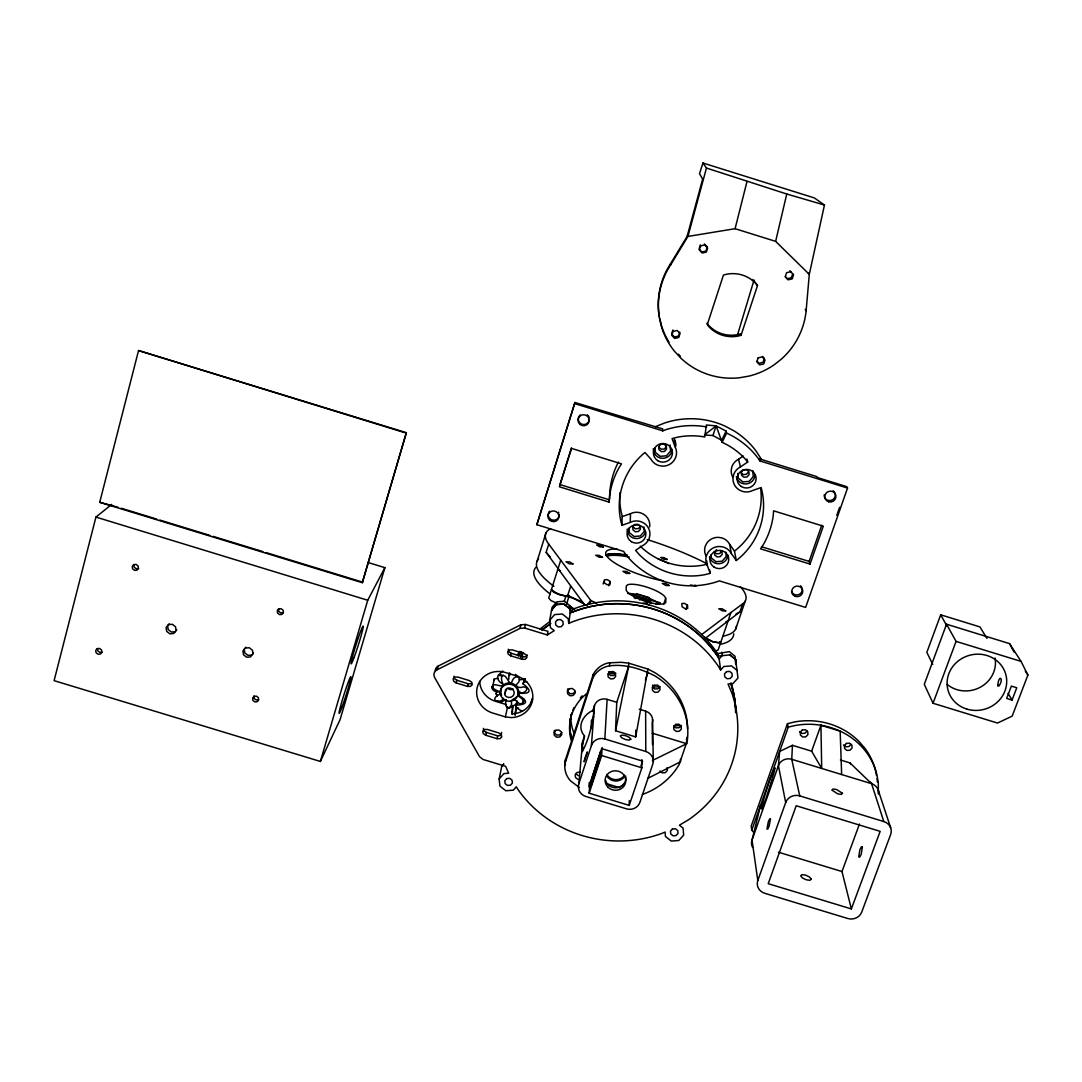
<?xml version="1.0" encoding="UTF-8"?>
<svg xmlns="http://www.w3.org/2000/svg" width="1082" height="1082" viewBox="0 0 1082 1082"><rect width="100%" height="100%" fill="white"/><g stroke="black" fill="none" stroke-linecap="round" stroke-linejoin="round"><path stroke-width="1.5" d="M589.906 783.138L589.149 793.214L629.21 805.4L641.869 767.801L641.883 759.659M579.357 787.52L570.539 780.879A22.992 21.64 6.6 0 1 565.007 763.5L565.426 759.821L593.301 674.329A23.114 21.992 5.1 0 1 608.355 662.887L621.149 662.292L628.696 663.171L628.628 666.377L616.754 702.313L615.55 730.756L635.689 736.896L635.756 730.147M629.21 805.4L629.305 800.545M675.871 446.027A13.349 13.065 -3.9 0 0 674.397 439.414L675.033 446.69A13.62 13.322 -3.6 0 1 675.898 456.861L674.384 459.999A13.62 13.322 -3.6 0 1 662.279 466.126L658.789 465.531A13.62 13.322 -3.6 0 1 650.837 458.984L644.913 452.506A72.183 70.073 -4.7 0 0 621.677 524.31L622.015 525.284L630.251 522.39L630.495 513.693A13.214 12.808 1.9 0 1 640.585 512.854L643.709 514.288A13.214 12.808 1.9 0 1 649.795 525.676L649.579 526.92M492.689 688.314C491.039 680.375 501.331 688.734 503.441 684.514C501.561 682.918 499.681 673.247 504.956 676.101C507.837 678.198 510.19 687.692 512.746 679.78C515.194 674.83 521.673 676.602 518.657 682.269C512.99 686.488 519.522 688.639 523.336 686.867C531.478 687.733 523.35 694.969 519.022 692.561C514.924 697.227 524.77 697.254 523.079 702.678C518.346 707.249 515.979 696.781 511.813 700.04M622.015 525.284L622.096 515.587A70.763 68.761 -4.9 0 1 619.891 492.81M841.647 774.55L840.173 731.134L820.94 725.251L821.698 768.45L811.635 751.192L792.457 745.322L791.74 759.293L799.733 795.892L883.805 821.536A11.104 10.293 -7.1 0 1 890.648 834.547L861.732 912.072A10.982 10.09 -4.6 0 1 847.788 918.51L764.758 893.299A10.969 10.144 -1.6 0 1 757.806 880.518L752.031 840.065L760.578 805.306M639.205 709.17L645.629 711.131L645.792 751.476A10.725 10.103 3.4 0 1 652.771 764.203L639.854 802.438A10.671 9.995 4.3 0 1 626.492 808.836L585.835 796.474A10.671 10.022 6.5 0 1 578.802 783.855L591.421 745.498A10.725 10.117 5.8 0 1 604.838 738.979L607.124 699.364L616.754 702.313M609.545 665.836L609.721 662.63M609.193 502.156L609.491 497.003A82.489 80.082 -4.7 0 1 618.715 468.276L621.487 463.84L571.526 448.394L559.448 486.819L609.193 502.156L609.369 499.816L559.921 484.56L571.418 447.934M589.149 793.214L601.619 755.534L602.106 747.54M610.14 581.521L609.95 584.551L607.029 584.699L604.256 582.806L604.486 579.776L607.394 579.654L610.14 581.521L608.76 585.754M589.095 785.37L589.338 782.218M591.421 745.498L594.491 705.545A10.076 9.562 5.6 0 1 607.124 699.364M565.007 763.5L593.031 677.589L593.301 674.329M702.935 163.003L706.451 168.048L687.936 236.431L670.583 265.009A74.401 73.251 -33.1 0 0 659.452 318.203L661.602 327.129A74.401 73.251 -33.1 0 0 674.451 351.217L680.632 357.939A74.401 73.251 -33.1 0 0 739.655 377.74L748.771 376.144A74.401 73.251 -33.1 0 0 774.049 364.877L781.353 359.143A74.401 73.251 -33.1 0 0 806.144 310.669L809.295 274.341L824.457 205.025L814.394 197.938L702.935 163.003L699.513 173.702L702.664 179.057L686.881 237.283M878.395 794.026L878.3 782.435L876.799 774.266A70.533 65.894 -4.8 0 0 865.938 751.719C848.383 728.416 815.923 718.921 788.237 727.212L751.76 830.192L754.113 832.856M578.802 783.855L582.616 741.806L584.523 735.976C576.07 726.32 583.685 714.161 593.531 710.157L593.95 710.603C592.395 724.669 588.892 739.195 582.305 751.679L582.387 745.863L584.523 735.976M515.154 715.297L515.641 711.05M406.345 432.678L362.321 582.698L99.72 502.305L138.537 350.554L406.345 432.678L362.321 582.698M515.127 714.539L515.857 708.886L518.481 707.98M552.32 610.275L552.023 607.381L556.811 601.835L564.331 601.227L570.16 605.906L572.54 609.382L572.162 612.236L569.768 608.747L563.911 604.027L556.351 604.649L551.536 610.221L549.697 620.27L550.44 627.668L554.214 630.698L547.33 634.972L524.635 628.02L520.023 628.385L437.006 669.812A6.019 5.708 16.5 0 0 434.653 677.535L479.515 756.656L483.045 759.456L505.605 766.313L508.675 773.224L503.914 773.589L499.14 779.013L499.911 786.114L505.781 790.739L513.301 790.185L516.29 786.79L517.859 789.36A120.034 113.556 4.8 0 0 662.292 833.262L665.065 832.044L665.457 836.467L671.246 841.052L678.779 840.511L683.675 835.142L683.067 828.095L679.401 825.187L688.341 819.886A120.034 113.556 4.8 0 0 731.987 693.467L728.051 683.986L732.933 683.608L737.978 678.008L735.625 659.574L729.863 654.88L717.582 656.165A117.803 111.608 4.7 0 0 572.757 611.952M737.397 670.664L731.513 665.89L723.79 666.498L720.626 670.015L719.097 667.364A120.034 113.556 4.8 0 0 571.567 622.15L568.74 623.435L570.133 613.21L569.687 608.639L563.817 603.918L556.256 604.527L551.441 610.099M569.768 608.747L570.16 605.906M547.33 634.972L547.952 631.347L525.406 624.449L520.821 624.814L438.332 665.985A5.978 5.667 16.5 0 0 435.248 670.786M521.903 711.226L515.857 707.33L517.115 701.014M492.445 688.558L494.149 679.144L497.95 678.171M635.689 736.896L647.942 669.068L628.696 663.171M706.722 426.93A82.489 80.082 -4.7 0 0 665.416 429.838L662.806 430.866L662.698 428.905L574.934 402.504L536.834 524.702L623.638 551.414L625.139 553.659A82.489 80.082 -4.7 0 0 716.703 581.832L719.273 580.845L805.63 607.421L847.531 488.05L759.889 460.918L758.387 458.619A82.489 80.082 -4.7 0 0 726.577 433.084L726.117 431.096L716.122 425.875L706.37 424.983L704.774 436.966A72.183 70.073 -4.7 0 0 677.508 437.196L672.071 438.602L675.033 446.69M515.857 707.33L516.939 701.758M686.461 740.102L687.043 737.18M642.383 794.445A70.398 66.557 4.8 0 0 679.198 764.419L687.286 740.764A70.398 66.557 4.8 0 0 654.691 675.79C640.544 668.595 624.165 663.455 608.165 666.093A23.236 22.1 5.1 0 0 593.031 677.589M615.55 730.756L628.628 666.377M499.14 779.013L501.778 766.137L503.657 764M522.146 659.317L525.135 659.29L526.92 657.558L526.447 655.151L523.999 653.46L512.449 649.93L509.46 649.944L507.674 651.675L508.161 654.096L510.609 655.787L522.146 659.317L522.674 656.801L525.649 656.774L527.421 655.056M536.834 524.702L574.934 402.504M522.2 656.625L523.079 652.446M520.51 657.599L521.686 652.027M500.98 735.571L501.656 732.419M505.402 716.906L492.608 713.011A22.384 21.234 12.5 0 1 477.568 686.218A22.384 21.234 12.5 0 1 505.348 672.49L518.224 676.412L523.201 678.982A22.424 21.275 11.7 0 1 529.084 684.825L530.505 687.165A22.424 21.275 11.7 0 1 521.659 714.932L519.144 716.068A22.424 21.275 11.7 0 1 510.961 717.569L505.402 716.906L507.634 706.56M524.635 628.02L525.406 624.449M565.845 431.583L566.021 430.798M497.044 738.681L500.006 738.654L501.764 736.977L501.291 734.597L498.856 732.947L487.427 729.457L484.466 729.484L482.707 731.175L483.194 733.542L485.615 735.205L497.044 738.681L497.666 735.855L501.155 735.314M520.023 628.385L520.821 624.814M504.564 694.13L506.822 688.517A4.977 4.72 11.9 0 1 513.558 690.559A4.977 4.72 11.9 0 1 511.543 696.943A4.977 4.72 11.9 0 1 504.807 694.887L505.619 689.423M510.609 655.787L511.177 653.285L508.743 651.607L508.27 649.2M808.349 273.219L809.295 274.341L775.632 241.367L786.763 194.016L706.451 168.048M485.615 735.205L486.291 732.379L483.87 730.729L483.397 728.375M497.287 696.321L496.029 693.684L497.017 691.06M517.074 701.515L516.155 704.166L508.946 708.372C504.672 708.007 505.619 701.934 505.957 699.554M659.357 316.85A73.982 72.846 -33.3 0 1 670.421 263.94L687.679 235.524L687.936 236.431L735.084 228.694L746.986 181.546M111.73 504.388L95.933 517.088L54.1 680.646L320.367 761.444L340.073 719.665L384.881 567.658L368.759 562.721M589.906 603.729L590.786 600.483L548.736 544.111A105.373 26.374 18.3 0 1 550.589 528.665M516.236 705.18C527.718 704.558 528.638 701.19 518.643 695.361L519.793 691.29M737.708 334.216L754.059 279.995M467.559 686.394L470.535 686.38L472.293 684.663L471.82 682.269L469.372 680.592L457.862 677.075L454.886 677.102L453.128 678.82L453.628 681.214L456.077 682.891L467.559 686.394L468.317 683.783L471.279 683.756M320.367 761.444L367.731 600.24L384.881 567.658M456.077 682.891L456.875 680.28L454.44 678.617L453.953 676.223M494.149 679.144L493.974 680.605M500.871 691.06C497.26 693.346 490.132 690.627 492.553 685.596M537.172 561.003L546.018 532.858M584.807 605.108L546.153 552.334L548.736 544.111M560.733 560.165L551.428 589.528C560.476 597.71 574.731 595.425 584.212 604.175M518.643 695.361L519.306 693.264C530.694 693.995 532.317 690.871 523.012 683.81L524.756 679.09M564.182 601.578L565.967 596.006L567.793 595.235L584.266 604.013M567.793 595.235L570.66 586.255M566.4 604.527L569.064 596.168M672.896 329.956L671.624 333.919L674.438 336.975L678.522 336.069L679.807 332.106M699.432 247.575L700.311 244.884M603.12 584.023L604.04 581.196M571.053 715.77L571.08 715.662A47.851 45.282 4.8 0 1 571.878 712.93M592.571 711.415L594.491 705.545M588.987 786.952L601.646 748.622L642.559 761.092L640.95 765.88M757.495 285.567L755.655 283.349A31.892 31.392 -33 0 0 726.495 274.26L723.452 275.071L707.263 324.695L709.251 327.062A31.892 31.392 -33 0 0 738.222 336.069L741.035 335.325L757.495 285.567L755.006 282.186A31.703 31.216 -33.3 0 0 752.125 279.508M716.122 425.875L704.423 434.964L712.93 435.505L716.122 425.875L722.127 442.335A72.183 70.073 -4.7 0 1 744.159 457.821L747.716 462.014L740.453 466.937A13.647 13.241 -11.8 0 0 733.637 474.714L732.987 478.122A13.647 13.241 -11.8 0 0 739.128 489.889L742.333 491.35A13.647 13.241 -11.8 0 0 752.72 490.484L761.092 487.549L761.403 488.523A72.183 70.073 -4.7 0 1 737.153 559.881L736.301 560.49L731.351 553.538A13.484 12.998 -5.3 0 0 723.506 547.1L720.03 546.505A13.484 12.998 -5.3 0 0 708.007 552.483L706.492 555.566A13.484 12.998 -5.3 0 0 707.303 565.467L710.198 573.338L704.842 574.691A72.183 70.073 -4.7 0 1 639.137 554.471L635.58 550.373L642.681 545.571A13.471 13.052 2.1 0 0 649.322 537.957L649.944 534.603A13.471 13.052 2.1 0 0 643.722 522.985L640.53 521.538A13.471 13.052 2.1 0 0 630.251 522.39M663.631 604.432L665.687 598.224L664.7 596.507A20.747 5.464 18.4 0 0 661.088 593.531L659.384 592.49A20.747 5.464 18.4 0 0 632.564 584.253L630.86 584.253A20.747 5.464 18.4 0 0 627.262 585.01L626.289 586.119L626.18 589.541A20.829 5.532 18.4 0 0 646.049 601.511A20.829 5.532 18.4 0 0 665.849 601.727L665.687 598.224M645.359 680.105L647.969 672.301M792.714 273.746L791.375 277.776L787.223 278.696L785.356 276.627M686.042 609.491L687.462 605.271L684.554 603.364L681.822 603.54L682.052 606.704L684.974 608.639L687.719 608.449L687.462 605.271M740.413 586.809A105.373 26.374 18.3 0 1 742.779 603.77L730.959 612.493L718.205 649.849L715.932 651.053L712.903 650.525M704.801 638.691L739.885 611.966L742.671 603.824M735.557 629.305L745.241 601.078M437.006 669.812L438.332 665.985M810.039 564.087L823.294 526.177L773.603 510.826L773.184 515.979A82.489 80.082 -4.7 0 1 763.419 544.476L760.578 548.845L810.039 564.087L809.12 561.409L821.738 525.27M836.792 515.343L839.578 507.377M876.447 775.429L875.541 770.492A70.154 65.583 -4.9 0 0 864.734 748.068L859.189 741.657A70.154 65.583 -4.9 0 0 794.729 721.924L787.453 723.696L751.178 826.161L751.76 830.192M757.806 880.518L785.681 802.546L778.418 765.65L779.649 751.435L792.457 745.322M811.635 751.192L821.008 725.035M851.358 908.921L880.166 831.355L796.19 805.752L768.22 883.683L851.358 908.921L841.985 871.537L859.473 824.024M986.96 638.421L979.9 626.897L940.691 614.819L926.828 652.392L932.752 664.389M946.534 624.206L924.285 684.365L933.036 703.259L997.509 723.047L1012.157 716.135L1027.9 675.06L1021.043 661.386L1009.547 643.628L946.534 624.206L956.069 641.383L1021.043 661.386M933.036 703.259L956.069 641.383M1012.049 700.095L1016.769 687.76L1011.372 686.11L1006.666 698.431L1012.049 700.095L1008.086 693.4M523.012 683.81L525.162 678.685M523.079 702.678L524.378 699.77M726.117 431.096L721.694 440.306L712.93 435.505M722.127 442.335L726.577 433.084M522.2 703.571L524.351 699.337M517.561 654.664L519.86 651.337M593.748 716.595L591.313 720.991L591.272 728.497M509.987 673.302L508.797 675.871L508.824 679.293M518.237 655.706L521.132 651.77M518.278 655.678L521.051 651.891M505.876 699.608L500.858 702.326M169.211 623.827L167.642 625.775L168.197 629.562L171.348 632.023L175.243 631.712M176.826 629.778L173.729 633.511L169.82 633.822L166.669 631.361L166.101 627.546L168.467 624.625L172.376 624.314L175.541 626.789L176.109 630.59M245.857 647.185L242.963 650.972L243.491 654.759L246.628 657.22L250.551 656.909L253.404 653.109M586.796 605.257L590.786 600.483L596.682 603.201M666.404 446.65L664.389 448.976L661.291 449.233L658.924 447.285M549.697 620.27L554.606 614.603L562.315 613.981L568.28 618.796L568.74 623.435M640.436 526.271L638.461 528.557L635.391 528.8L633.038 526.88M748.419 472.023L746.377 474.335L743.28 474.592L740.927 472.645M501.859 766.232L503.739 764.095M575.245 691.303L573.298 693.521L570.255 693.751L567.901 691.871L567.604 688.963M716.487 549.737L714.472 552.023L714.702 554.998L717.055 556.932L720.152 556.675L722.167 554.39L721.924 551.414L720.747 550.454M721.653 551.293L719.652 553.565L716.582 553.822L714.242 551.901M561.923 732.676L559.989 734.867L556.96 735.097L554.62 733.231L554.322 730.35M615.793 673.153L613.819 675.398L610.748 675.628L608.382 673.734M659.912 686.556L657.924 688.788L654.853 689.018L652.5 687.124M720.626 670.015L719.178 658.938L722.276 655.476M681.146 725.467L679.158 727.672L676.101 727.902L673.761 726.022M807.037 731.013L805.008 733.231L801.938 733.461L799.612 731.567M850.939 744.348L848.897 746.566L845.813 746.796L843.487 744.916M656.003 604.324L657.045 603.35L659.276 604.054M501.385 675.75L498.464 675.141L502.751 670.975M639.448 599.928L641.153 598.86A4.626 1.244 18.5 0 1 646.049 600.415A4.626 1.244 18.5 0 1 647.766 602.295M508.946 708.372L511.61 704.625L511.326 700.73M620.852 786.655L624.395 783.625M539.959 629.048L550.278 621.203M541.92 629.954L549.778 624.098M542.028 629.9L550.833 623.475M99.72 502.305L118.019 507.255M701.731 634.525L730.959 612.493M736.301 560.49L734.475 551.076L735.314 550.481A70.763 68.761 -4.9 0 0 760.7 488.956M732.636 476.81A13.376 12.998 -12.1 0 1 731.216 470.237L731.851 466.897A13.376 12.998 -12.1 0 1 738.533 459.255L743.28 456.036M635.026 597.737L636.162 597.846M519.117 679.794L525.176 679.307M643.181 603.161L646.062 602.972L648.957 604.933M735.909 614.076L739.885 611.966M717.907 656.733L717.596 653.609L729.309 651.635L735.057 656.287L735.625 663.469M647.563 778.485L680.537 761.742L680.402 759.28M725.86 621.934L728.105 620.825M652.405 760.497L686.691 743.699L686.543 741.305M572.54 609.382L573.135 609.098A117.181 111.067 4.7 0 1 717.19 653.082L717.515 653.65M570.133 613.21L572.905 611.925A117.816 111.622 4.7 0 1 717.664 656.328L719.178 658.938M655.476 426.646L664.97 422.873A80.879 78.594 -4.9 0 1 724.926 426.051L733.907 430.812A80.879 78.594 -4.9 0 1 756.115 451.099L761.552 459.485M622.42 516.533L630.495 513.693M634.038 597.778L637.825 597.778M707.574 564.02L703.638 565.02A70.763 68.761 -4.9 0 1 640.246 546.207M790.753 271.758L786.587 272.691L785.234 276.735L788.048 279.846L792.213 278.913L793.579 274.869L789.914 270.649M138.618 568.55L136.197 568.753L134.249 567.225L133.884 564.845M283.119 612.683L280.698 612.885L278.764 611.357L278.453 609.004M102.168 652.203L99.787 652.392L97.853 650.891L97.488 648.578M245.371 648.064L249.293 647.753L252.431 650.214L252.945 654.015M251.822 655.043L247.913 655.354L244.789 652.892L244.262 649.119M258.449 699.729L256.069 699.919L254.148 698.417L253.837 696.118M613.913 673.45L610.857 673.694L608.49 671.8M657.883 686.8L654.813 687.043L652.473 685.149M675.993 725.806L679.05 725.576M580.182 772.183L577.139 772.413L575.191 774.604L575.475 777.471L577.829 779.338M502.197 675.695C494.203 673.18 498.329 682.323 502.116 683.499M503.603 698.269C500.682 703.868 489.781 701.163 497.341 695.483C506.43 691.763 493.608 691.114 492.188 686.786M646.468 600.51L650.715 602.89M523.958 681.809L526.785 681.755M627.831 593.504L629.535 593.504A20.72 5.572 18.5 0 1 656.328 601.727L658.018 602.782A20.72 5.572 18.5 0 1 659.479 603.81M498.464 675.141L503.401 675.249M497.125 694.766L496.029 693.684M565.967 596.006L559.664 594.87L553.619 592.233L551.374 589.663L548.736 598.008L550.968 600.605L557.014 603.242M495.786 700.622L498.45 701.285M786.763 194.016L824.457 205.025M607.043 783.814L619.661 787.669M778.458 852.21L841.985 871.537M121.238 508.242L156.647 519.076M159.865 520.063L209.746 535.347M212.965 536.334L262.858 551.604M266.077 552.591L362.632 582.157M95.933 517.088L367.731 600.24M511.177 653.285L522.674 656.801M840.403 759.983L849.979 762.905L871.565 783.679A10.55 9.819 -7.4 0 1 878.625 793.552M652.27 733.19L686.691 743.699M456.875 680.28L468.317 683.783M506.376 704.598L495.38 701.244A21.965 20.869 12.5 0 1 479.732 681.43M604.838 738.979L645.792 751.476M601.619 755.534L641.869 767.801M486.291 732.379L497.666 735.855M574.704 403.6L662.806 430.866M138.537 350.554L406.088 433.07M761.525 546.735L809.12 561.409M735.084 228.694L775.632 241.367M690.37 584.956L696.051 586.038L694.996 585.051M648.767 601.754L650.255 603.12M574.731 609.112L569.2 606.136M647.942 669.068L654.624 672.544A70.019 66.232 4.8 0 1 687.57 728.876M707.412 564.047L701.988 561.233A105.373 26.374 18.3 0 0 647.171 539.58M704.45 637.812L712.7 641.694L718.746 642.762L721.018 641.585L718.746 642.749L712.7 641.694L704.707 637.257M659.979 771.006L662.333 772.873L665.389 772.643L667.364 770.438L667.107 767.557M575.84 773.725L578.18 775.578M729.768 654.705L735.544 659.384L735.895 663.712M870.009 781.988L872.322 783.868M666.296 446.027L663.902 444.066L660.777 444.323L658.762 446.677L659.019 449.72L661.413 451.694L664.537 451.424L666.553 449.084L666.269 445.135M515.438 674.384L517.71 676.439M678.4 354.166L680.429 356.37M762.526 356.384L764.379 358.413L763.053 362.348L758.955 363.254L757.102 361.226M698.999 248.928L701.839 252.038L705.964 251.105L707.276 247.061L704.45 243.95M558.069 568.577L560.341 571.08M546.153 552.334L550.251 557.014M706.911 323.302L708.886 325.655A31.703 31.216 -33.3 0 0 737.681 334.608L740.48 333.878L741.035 335.325M706.059 555.972A13.227 12.754 -5.5 0 1 705.261 546.248L706.735 543.232A13.227 12.754 -5.5 0 1 718.529 537.348L721.937 537.943A13.227 12.754 -5.5 0 1 729.62 544.26L734.475 551.076M805.211 309.344L806.144 310.669M1025.317 671.056L1027.9 675.06M940.691 614.819L946.939 626.099M1009.547 643.628L1013.996 652M849.979 762.905L850.493 763.878M847.531 488.05L846.841 486.684L817.397 477.554L817.005 476.675L759.239 458.782L759.889 460.918M878.111 789.765L890.702 827.919M883.805 821.536L871.565 783.679L791.74 759.293A10.522 9.873 -4.3 0 0 783.706 759.902L782.516 760.551A10.522 9.873 -4.3 0 0 778.418 765.65L752.031 840.065A10.414 9.684 -1.9 0 0 752.612 847.449M746.891 458.984L747.716 462.014M738.533 459.255L740.453 466.937M659.682 318.203L661.494 325.723A73.982 72.846 -33.3 0 0 669.014 342.264M787.453 723.696L788.237 727.212M729.62 544.26L731.351 553.538M515.857 708.886L516.114 710.59M670.421 263.94L670.583 265.009M721.762 652.23L722.181 655.3M509.27 672.977L509.636 675.574M709.765 570.119L710.198 573.338M706.681 560.719L707.303 565.467M717.596 653.609L717.988 656.693M628.953 528.124L629.359 532.615L634.106 536.496L640.287 535.982L644.277 531.384L643.885 526.893M655.016 447.813L655.422 452.398L660.209 456.347L666.458 455.806L670.515 451.113L669.988 445M711.009 554.85L711.253 557.839L715.959 561.707L722.154 561.193L726.198 556.621L725.833 552.145M735.625 659.574L735.976 663.902M737.775 473.402L738.127 477.974L742.888 481.896L749.136 481.382L753.234 476.702L752.774 470.616M512.286 714.431L512.814 705.694L511.745 713.795A22.289 21.153 11.7 0 0 519.874 712.308L522.376 711.172A22.289 21.153 11.7 0 0 532.533 699.148M652.622 719.462L653.271 761.62M652.5 744.511L652.189 723.168A10.076 9.549 3.2 0 0 645.629 711.131M730.823 683.472A117.816 111.622 4.7 0 1 735.963 712.795M572.351 740.886A47.851 45.282 4.8 0 1 570.471 718.448M572.851 710.238A47.851 45.282 4.8 0 1 574.001 707.614M580.263 697.971A47.851 45.282 4.8 0 1 582.224 695.821M571.228 740.304A48.014 45.417 4.8 0 1 570.241 720.517L570.85 717.731A48.014 45.417 4.8 0 1 586.376 693.873M995.021 657.951A28.998 27.185 -15.3 0 1 980.59 687.07A28.998 27.185 -15.3 0 1 947.223 684.473M625.626 776.064A10.32 9.711 5 0 1 617.808 787.574A10.32 9.711 5 0 1 605.487 780.108M624.436 776.646A10.225 9.616 5 0 1 606.759 775.78M624.476 775.294A10.211 9.603 5 0 1 606.826 774.428M736.477 625.896A104.995 27.956 18.4 0 1 723.249 636.148M553.903 586.295A104.995 27.956 18.4 0 1 538.538 559.002M733.758 633.849A104.886 28.416 18.3 0 1 720.477 644.317M550.035 593.896A104.886 28.416 18.3 0 1 535.969 567.198M635.621 598.644A8.331 2.232 18.5 0 1 643.749 598.427A8.331 2.232 18.5 0 1 651.202 603.594M660.263 602.715A78.864 20.193 18.3 0 1 629.778 593.653M649.349 597.589A77.309 19.719 18.3 0 1 636.5 593.639M606.759 556.27A42.063 10.671 18.3 0 1 629.264 557.081M607.529 554.173A45.566 11.55 18.3 0 1 625.626 555.418M605.636 555.485A42.063 10.631 18.3 0 1 627.506 555.08M663.32 580.858A42.09 10.522 18.3 0 1 613.332 562.004A42.09 10.522 18.3 0 1 616.997 548.966M657.897 558.718A42.09 10.522 18.3 0 1 668.919 563.614M565.372 765.366A22.871 21.532 6.6 0 1 565.426 759.821M582.792 747.892A10.036 9.468 6.3 0 1 582.616 741.806M785.681 802.546A11.09 10.347 -4 0 1 799.733 795.892M877.029 778.634A70.154 65.583 -4.9 0 1 877.313 781.921M589.392 419.397A5.586 5.491 9.6 0 1 581.359 424.009A5.586 5.491 9.6 0 1 580.209 414.906M587.323 414.839A5.586 5.491 9.6 0 1 588.067 415.569M588.486 416.124A5.586 5.491 9.6 0 1 589.108 417.354M559.205 514.477A5.518 5.356 11.5 0 1 552.604 520.09A5.518 5.356 11.5 0 1 548.845 512.3M549.196 511.732A5.518 5.356 11.5 0 1 549.629 511.204M558.488 512.232A5.518 5.356 11.5 0 1 558.799 512.841M609.626 498.64A80.879 78.594 -4.9 0 1 618.404 462.055M834.1 491.701A5.613 5.396 -17 0 1 831.395 500.317A5.613 5.396 -17 0 1 824.159 494.88M833.086 490.782A5.613 5.396 -17 0 1 833.627 491.201M801.627 587.12A5.532 5.288 -9.9 0 1 798.895 594.532A5.532 5.288 -9.9 0 1 791.497 591.354M800.572 585.808A5.532 5.288 -9.9 0 1 801.262 586.552M727.888 555.188A9.346 9.008 -5.4 0 1 709.427 556.689M645.44 532.236A9.332 9.048 2 0 1 627.208 529.084M754.993 475.147A9.454 9.183 -12 0 1 736.315 476.716M672.152 449.517A9.44 9.238 -3.7 0 1 662.279 458.322A9.44 9.238 -3.7 0 1 653.298 448.705M730.769 683.297A117.803 111.608 4.7 0 1 735.963 712.605M731.229 683.094A117.181 111.067 4.7 0 1 735.205 704.598M735.314 706.154A117.181 111.067 4.7 0 1 735.53 712.375M513.22 689.058A4.923 4.666 11.9 0 1 507.783 688.463M516.385 696.916A8.954 8.494 11.9 0 1 513.707 698.986M501.615 695.293A8.954 8.494 11.9 0 1 508.567 682.918A8.954 8.494 11.9 0 1 518.021 694.022M530.64 704.233A89.4 84.612 4.8 0 1 532.276 698.377M610.762 672.436A51.368 48.649 4.8 0 1 613.994 672.138M574.393 734.056A47.175 44.687 4.7 0 1 570.863 714.85M572.419 740.183A47.797 45.241 4.8 0 1 570.552 717.758M862.368 847.071L861.191 854.347L859.703 857.147L858.716 856.944L859.879 849.681L861.367 846.881L862.368 847.071M774.847 767.936L774.82 768.531A42.022 1.921 -71.5 0 1 774.117 772.142L766.097 798.327L761.566 809.079L761.403 808.024A42.117 1.948 -71.4 0 1 762.174 804.224L770.073 778.526L774.847 767.936M997.82 684.96L997.766 686.069L998.997 685.974C1004.231 678.698 998.889 673.707 997.82 684.96M600.537 751.625L600.118 758.13L590.961 785.816L591.462 779.081L600.537 751.625M770.465 819.074L769.072 826.296L767.706 829.15L766.922 829.001L768.315 821.793L769.667 818.952L770.465 819.074M584.726 758.942L584.131 761.823L587.377 751.949L584.726 758.942M673.072 331.39L671.787 335.379L674.613 338.436L678.725 337.53L680.01 333.554L677.183 330.483L673.072 331.39M700.636 245.844L699.324 249.915L702.177 253.039L706.33 252.092L707.642 248.035L704.801 244.897L700.636 245.844M758.144 357.844L756.818 361.807L759.618 364.864L763.73 363.971L765.069 360.008L762.269 356.938L758.144 357.844M133.681 564.615L132.234 566.441L132.586 568.821L134.547 570.349L136.968 570.16L138.428 568.334L138.077 565.954L136.102 564.425L133.681 564.615M97.164 648.632L95.73 650.417L96.095 652.744L98.043 654.245L100.437 654.055L101.87 652.284L101.505 649.957L99.558 648.443L97.164 648.632M278.75 608.923L277.262 610.735L277.574 613.088L279.521 614.617L281.942 614.427L283.43 612.628L283.119 610.262L281.185 608.733L278.75 608.923M254.054 696.348L252.579 698.106L252.904 700.419L254.825 701.92L257.218 701.731L258.693 699.973L258.368 697.66L256.448 696.159L254.054 696.348M634.688 524.54L632.7 526.826L632.97 529.828L635.337 531.762L638.421 531.505L640.422 529.206L640.152 526.217L637.785 524.283L634.688 524.54M557.46 619.783L555.485 622.055L555.783 625.017L558.177 626.924L561.247 626.681L563.222 624.422L562.924 621.46L560.53 619.54L557.46 619.783M743.375 469.886L741.332 472.212L741.562 475.255L743.943 477.216L747.067 476.959L749.109 474.619L748.879 471.59L746.499 469.615L743.375 469.886M569.308 688.72L567.36 690.952L567.658 693.86L570.011 695.753L573.068 695.51L575.029 693.292L574.731 690.384L572.364 688.49L569.308 688.72M506.728 778.567L504.821 780.744L505.132 783.584L507.472 785.437L510.488 785.207L512.395 783.043L512.084 780.203L509.744 778.35L506.728 778.567M555.972 730.269L554.038 732.46L554.336 735.341L556.689 737.221L559.719 736.991L561.666 734.786L561.369 731.905L559.015 730.025L555.972 730.269M609.896 671.787L607.922 674.045L608.192 676.98L610.573 678.901L613.656 678.657L615.644 676.412L615.374 673.464L612.994 671.557L609.896 671.787M654.285 685.271L652.284 687.516L652.554 690.451L654.921 692.358L658.005 692.115L660.006 689.87L659.75 686.935L657.383 685.028L654.285 685.271M675.668 724.413L673.68 726.631L673.924 729.552L676.291 731.432L679.361 731.202L681.362 728.984L681.105 726.076L678.752 724.183L675.668 724.413M726.536 671.638L724.521 673.883L724.751 676.818L727.104 678.725L730.188 678.482L732.216 676.236L731.973 673.302L729.62 671.395L726.536 671.638M672.449 828.988L670.488 831.138L670.732 833.952L673.045 835.791L676.061 835.574L678.022 833.424L677.778 830.611L675.466 828.771L672.449 828.988M802.289 729.985L800.247 732.216L800.464 735.138L802.803 737.031L805.901 736.801L807.943 734.57L807.727 731.648L805.387 729.755L802.289 729.985M846.435 743.415L844.379 745.647L844.582 748.555L846.908 750.435L850.019 750.205L852.061 747.987L851.872 745.065L849.532 743.185L846.435 743.415M811.243 879.071L810.053 880.288L806.455 879.855L802.573 878.016L800.694 875.852L801.897 874.635L805.481 875.067L809.35 876.907L811.243 879.071M842.499 793.322L841.363 794.377L837.752 793.863L831.828 790.063L832.978 789.021L836.575 789.535L842.499 793.322M630.792 739.195L629.21 740.115L625.477 739.561L621.758 737.843L620.257 735.976L621.839 735.07L625.572 735.625L629.278 737.329L630.792 739.195M725.738 610.884L722.424 610.87L718.786 608.747L722.1 608.774L725.738 610.884M669.136 585.524L665.755 585.457L662.279 583.428L665.66 583.496L669.136 585.524M667.229 559.462L664.01 559.34L660.723 557.46L663.929 557.568L667.229 559.462M629.751 573.446L626.289 573.352L622.894 571.337L626.356 571.431L629.751 573.446M602.458 557.311L598.995 557.189L595.695 555.228L599.158 555.364L602.458 557.311M572.96 563.925L569.321 563.817L565.981 561.774L569.619 561.896L572.96 563.925M603.242 546.978L599.847 546.843L596.615 544.949L600.01 545.098L603.242 546.978M966.726 709.048A29.931 27.983 -15.1 0 0 1006.26 676.466A29.931 27.983 -15.1 0 0 957.732 661.386A29.931 27.983 -15.1 0 0 966.726 709.048M607.827 787.033A10.36 9.738 5 0 0 625.342 783.544A10.36 9.738 5 0 0 613.21 770.993A10.36 9.738 5 0 0 607.827 787.033M354.071 657.531A19.774 1.136 -72.4 0 0 363.227 626.478A19.774 1.136 -72.4 0 0 354.193 650.742A19.774 1.136 -72.4 0 0 354.071 657.531M342.047 706.992A19.26 1.068 -72.4 0 0 350.893 677.048A19.26 1.068 -72.4 0 0 341.953 701.271A19.26 1.068 -72.4 0 0 342.047 706.992M549.615 520.158A5.532 5.369 11.5 0 0 558.799 517.602A5.532 5.369 11.5 0 0 551.834 511.137A5.532 5.369 11.5 0 0 549.615 520.158M828.771 501.818A5.626 5.424 -17 0 0 835.818 495.191A5.626 5.424 -17 0 0 826.499 492.716A5.626 5.424 -17 0 0 828.771 501.818M795.067 596.277A5.545 5.302 -9.9 0 0 802.763 590.691A5.545 5.302 -9.9 0 0 793.972 587.161A5.545 5.302 -9.9 0 0 795.067 596.277M580.033 424.442A5.599 5.505 9.6 0 0 589.135 421.236A5.599 5.505 9.6 0 0 581.71 415.055A5.599 5.505 9.6 0 0 580.033 424.442M714.161 567.157A9.44 9.102 -5.3 0 0 728.741 559.935A9.44 9.102 -5.3 0 0 715.053 551.414A9.44 9.102 -5.3 0 0 714.161 567.157M631.401 541.676A9.427 9.143 2.1 0 0 645.9 534.413A9.427 9.143 2.1 0 0 632.131 525.866A9.427 9.143 2.1 0 0 631.401 541.676M657.761 460.689A9.535 9.319 -3.6 0 0 672.449 453.263A9.535 9.319 -3.6 0 0 658.559 444.553A9.535 9.319 -3.6 0 0 657.761 460.689M741.359 486.535A9.549 9.278 -11.8 0 0 756.115 479.137A9.549 9.278 -11.8 0 0 742.306 470.467A9.549 9.278 -11.8 0 0 741.359 486.535M502.67 698.431A8.967 8.507 11.9 0 0 517.751 695.347A8.967 8.507 11.9 0 0 507.133 684.379A8.967 8.507 11.9 0 0 502.67 698.431"/></g></svg>
